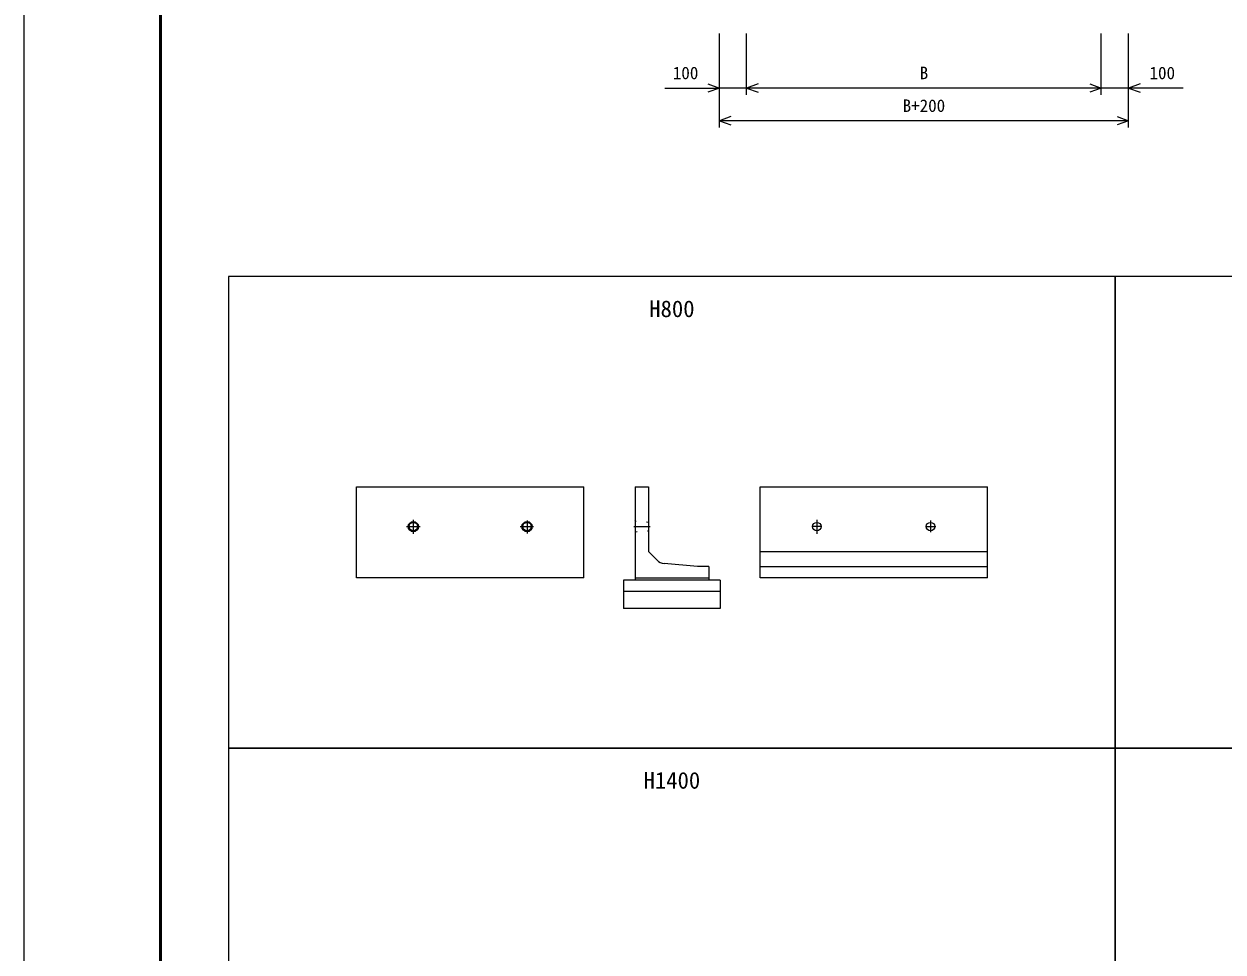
# Model space of a CAD drawing. Units: millimetres, scale not verified. Extents: x -50400 to 50400, y -17820 to 17820.
# Drawn here: x -50400 to -39852, y 279 to 8446 of the extents above; entities that cross this region are included whole.
import ezdxf
from ezdxf.enums import TextEntityAlignment as Align

# ---------------------------------------------------------------- set-up
doc = ezdxf.new("R2010")
doc.units = ezdxf.units.MM
doc.header["$LTSCALE"] = 60
doc.linetypes.add('DOTTED', pattern=[1.75, 0.25, -1.5])
doc.linetypes.add('LONG_DASHED_DOTTED', pattern=[15.25, 12, -1.5, 0.25, -1.5])
for name, color, linetype, lineweight in [('0-0_CENTER', 7, 'LONG_DASHED_DOTTED', 25), ('0-1_DIM', 7, 'Continuous', 25), ('0-2_Defpoints', 5, 'Continuous', 25), ('0-4_HYO', 3, 'Continuous', 25), ('0-6_OUTLINE', 1, 'Continuous', 25), ('0-7_OUTLINE2', 4, 'DOTTED', 25), ('0-8_TXT', 7, 'Continuous', 25), ('0-9_WAKU', 3, 'Continuous', 25)]:
    doc.layers.add(name, color=color, linetype=linetype, lineweight=lineweight)
doc.styles.add('ＭＳ ゴシック', font='')
doc.styles.get('ＭＳ ゴシック').set_extended_font_data('MS Gothic')

msp = doc.modelspace()

# ---------------------------------------------------------------- linework, layer by layer
at = {"layer": '0-0_CENTER'}
for p, q in [((-47035.39, 4022.61), (-46913.45, 4022.61)), ((-46975, 4082.56), (-46975, 3960.34)), ((-46035, 4022.61), (-45917.77, 4022.61)), ((-45975, 4077.39), (-45975, 3961.24)), ((-45034.76, 4022.61), (-44890.87, 4022.61)), ((-43382.49, 4022.61), (-43466.94, 4022.61)), ((-43425, 4082.56), (-43425, 3960.34)), ((-42469.17, 4022.61), (-42378.76, 4022.61)), ((-42425, 4077.39), (-42425, 3975.35))]:
    msp.add_line(p, q, dxfattribs=at)
at = {"layer": '0-1_DIM'}
for p, q in [((-44283.16, 7534.18), (-44283.16, 8362.18)), ((-44043.16, 7822.18), (-44043.16, 8362.18)), ((-40923.16, 7822.18), (-40923.16, 8362.18)), ((-40923.16, 7822.18), (-40923.16, 8362.18)), ((-40683.16, 7534.18), (-40683.16, 8362.18)), ((-44762.07, 7882.18), (-44283.16, 7882.18)), ((-44043.16, 7882.18), (-44283.16, 7882.18)), ((-40923.16, 7882.18), (-44043.16, 7882.18)), ((-40683.16, 7882.18), (-40923.16, 7882.18)), ((-40204.26, 7882.18), (-40683.16, 7882.18)), ((-40683.16, 7594.18), (-44283.16, 7594.18))]:
    msp.add_line(p, q, dxfattribs=at)
for points in [[(-44384.65, 7919.12), (-44283.16, 7882.18), (-44384.65, 7845.24)], [(-43941.68, 7919.12), (-44043.16, 7882.18), (-43941.68, 7845.24)], [(-41024.65, 7919.12), (-40923.16, 7882.18), (-41024.65, 7845.24)], [(-40581.68, 7919.12), (-40683.16, 7882.18), (-40581.68, 7845.24)], [(-44181.68, 7631.12), (-44283.16, 7594.18), (-44181.68, 7557.24)], [(-40784.65, 7631.12), (-40683.16, 7594.18), (-40784.65, 7557.24)]]:
    msp.add_lwpolyline(points, dxfattribs=at)
at = {"layer": '0-2_Defpoints'}
msp.add_lwpolyline([(-50400, -17820), (0, -17820), (0, 17820), (-50400, 17820)], close=True, dxfattribs=at)
at = {"layer": '0-4_HYO'}
for points in [[(-48600, 2072.61), (-40800, 2072.61), (-40800, 6222.61), (-48600, 6222.61)], [(-40800, 2072.61), (-33000, 2072.61), (-33000, 6222.61), (-40800, 6222.61)], [(-48600, -3077.39), (-40800, -3077.39), (-40800, 2072.61), (-48600, 2072.61)], [(-40800, -3077.39), (-33000, -3077.39), (-33000, 2072.61), (-40800, 2072.61)]]:
    msp.add_lwpolyline(points, close=True, dxfattribs=at)
at = {"layer": '0-6_OUTLINE'}
for p, q in [((-47475, 3572.61), (-47475, 4372.61)), ((-47475, 4372.61), (-45475, 4372.61)), ((-45475, 3572.61), (-45475, 4372.61)), ((-45025, 4372.61), (-44905, 4372.61)), ((-45025, 4372.61), (-45025, 3552.61)), ((-44905, 4372.61), (-44905, 3802.61)), ((-43925, 4372.61), (-41925, 4372.61)), ((-41925, 3572.61), (-41925, 4372.61)), ((-44830.6, 3728.22), (-44905, 3802.61)), ((-43925, 3802.61), (-41925, 3802.61)), ((-44475, 3672.61), (-44768.94, 3699.34)), ((-44375, 3672.61), (-44475, 3672.61)), ((-44375, 3672.61), (-44375, 3552.61)), ((-43925, 3672.61), (-41925, 3672.61)), ((-45475, 3572.61), (-47475, 3572.61)), ((-45025, 3572.61), (-44375, 3572.61)), ((-44275, 3552.61), (-44275, 3302.61)), ((-44275, 3452.61), (-45125, 3452.61)), ((-44275, 3302.61), (-45125, 3302.61))]:
    msp.add_line(p, q, dxfattribs=at)
for points in [[(-41925, 3572.61), (-43925, 3572.61), (-43925, 4372.61)], [(-44275, 3552.61), (-45125, 3552.61), (-45125, 3302.61)]]:
    msp.add_lwpolyline(points, dxfattribs=at)
for centre, radius in [((-46975, 4022.61), 45), ((-46975, 4022.61), 37.5), ((-45975, 4022.61), 45), ((-45975, 4022.61), 37.5), ((-43425, 4022.61), 37.5), ((-42425, 4022.61), 37.5)]:
    msp.add_circle(centre, radius, dxfattribs=at)
msp.add_arc((-44759.89, 3798.93), 100, 225, 264.80557, dxfattribs=at)
at = {"layer": '0-7_OUTLINE2'}
for p, q in [((-45020, 4067.3), (-45025, 4072.61)), ((-44910, 4060.43), (-45020, 4067.3)), ((-44910, 4060.43), (-44905, 4065.11)), ((-45020, 3977.93), (-45025, 3972.61)), ((-45020, 3977.93), (-44910, 3984.8)), ((-44910, 3984.8), (-44905, 3980.11))]:
    msp.add_line(p, q, dxfattribs=at)
at = {"layer": '0-9_WAKU', "lineweight": 50}
msp.add_lwpolyline([(-49200, -16620), (-1200, -16620), (-1200, 16620), (-49200, 16620)], close=True, dxfattribs=at)

# ---------------------------------------------------------------- texts
at = {"layer": '0-1_DIM', "style": 'ＭＳ ゴシック'}
for s, p in [('100', (-44692.4, 7927.18)), ('B', (-42520.66, 7927.18)), ('100', (-40498.93, 7927.18)), ('B+200', (-42670.66, 7639.18))]:
    msp.add_text(s, height=110, dxfattribs=at).set_placement(p, align=Align.BOTTOM_LEFT)
at = {"layer": '0-8_TXT', "style": 'ＭＳ ゴシック'}
for s, p in [('H800', (-44900, 5822.61)), ('H1400', (-44950, 1672.61))]:
    msp.add_text(s, height=146.6, dxfattribs=at).set_placement(p, align=Align.BOTTOM_LEFT)

doc.saveas('drawing.dxf')
